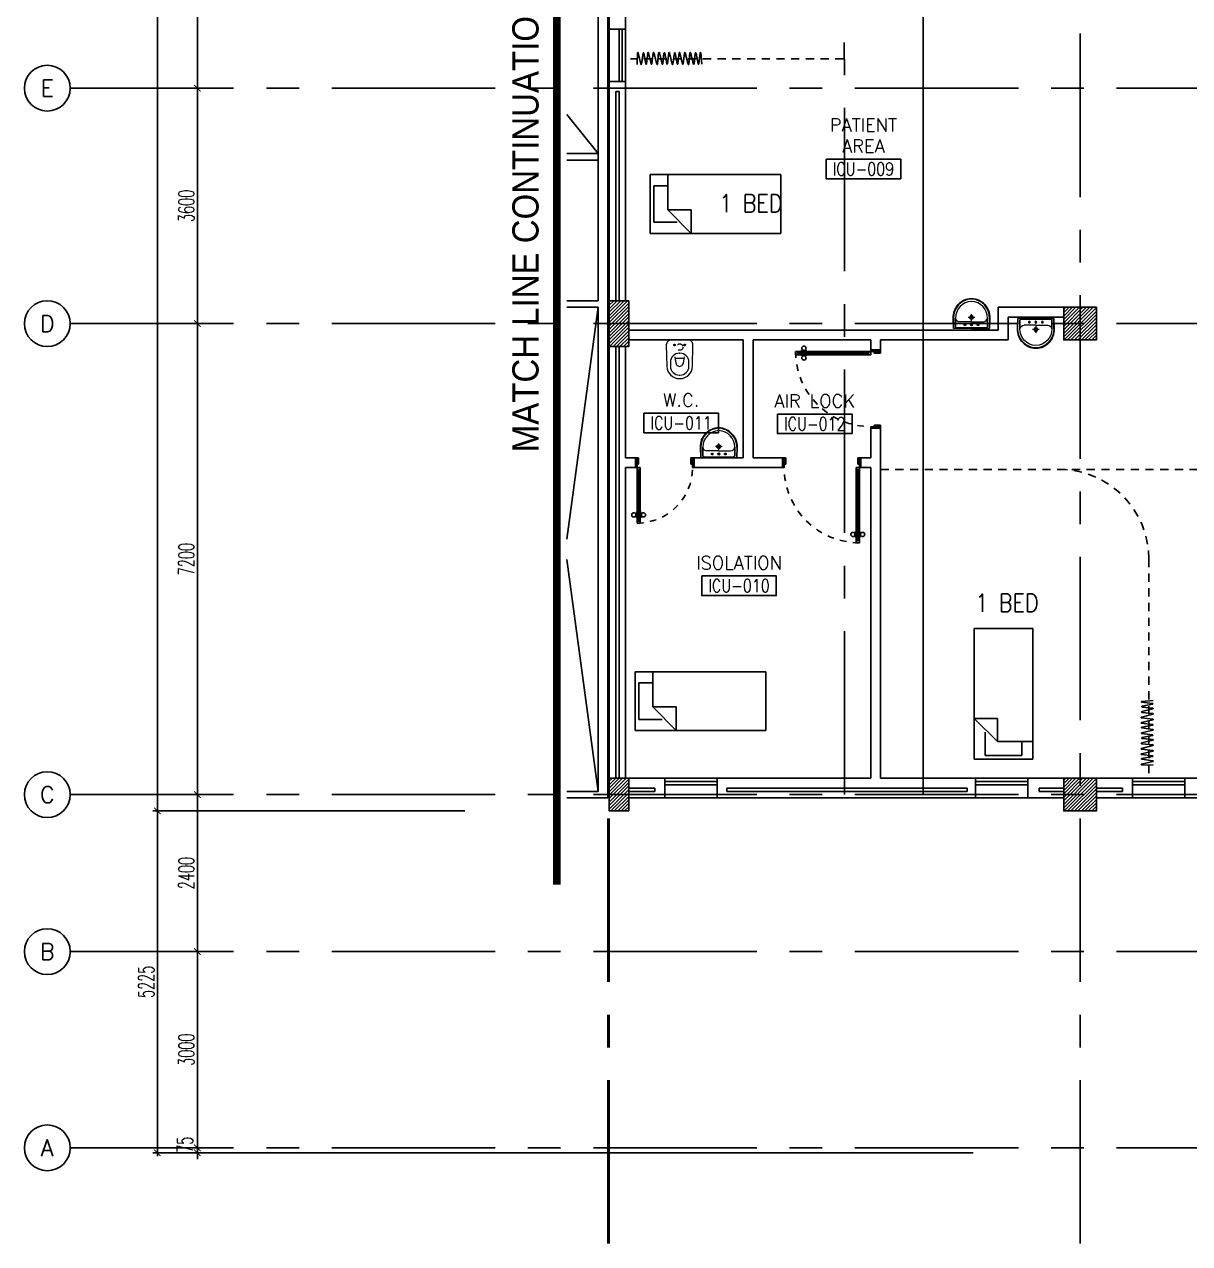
# Model space of a CAD drawing. Extents: x -0.7 to 93.2, y -1.5 to 78.
# Drawn here: x -0.7 to 17.12, y -1.46 to 17.17 of the extents above; entities that cross this region are included whole.
import ezdxf
from ezdxf.enums import TextEntityAlignment as Align

# ---------------------------------------------------------------- set-up
doc = ezdxf.new("R2010")
doc.units = 0
doc.header["$MEASUREMENT"] = 0
doc.header["$PDMODE"] = 34
for name, pattern in [('CENTER2', [1.125, 0.75, -0.125, 0.125, -0.125]), ('CENTERX2', [4, 2.5, -0.5, 0.5, -0.5]), ('DASHED', [0.75, 0.5, -0.25]), ('HIDDEN', [0.375, 0.25, -0.125]), ('HIDDEN2', [0.1875, 0.125, -0.0625])]:
    doc.linetypes.add(name, pattern=pattern)
doc.layers.get('0').update_dxf_attribs({"color": 11, "linetype": 'CONTINUOUS'})
doc.layers.get('DEFPOINTS').update_dxf_attribs({"color": 11, "linetype": 'CONTINUOUS'})
for name, color, linetype in [('A_CUBICLE_CURTAINS', 11, 'HIDDEN'), ('AX-CR', 11, 'CONTINUOUS'), ('AX-DIM', 11, 'CONTINUOUS'), ('AX-TXT', 11, 'CONTINUOUS'), ('AXES', 11, 'CENTERX2'), ('COL', 11, 'CONTINUOUS'), ('D_CURTAIN', 11, 'HIDDEN'), ('DOOR', 11, 'CONTINUOUS'), ('ELEV', 11, 'CONTINUOUS'), ('FIX', 11, 'CONTINUOUS'), ('FUR', 11, 'CONTINUOUS'), ('HAT', 11, 'CONTINUOUS'), ('INSUL', 11, 'CONTINUOUS'), ('RM-BOX', 11, 'CONTINUOUS'), ('RM-NAME', 11, 'CONTINUOUS'), ('RM-NO', 11, 'CONTINUOUS'), ('ROOF', 11, 'CONTINUOUS'), ('RS20', 11, 'CONTINUOUS'), ('SHAFT', 11, 'CONTINUOUS'), ('SUNI-FUR', 11, 'CONTINUOUS'), ('TXT1', 3, 'CONTINUOUS'), ('WALL', 11, 'CONTINUOUS'), ('WIN', 11, 'CONTINUOUS')]:
    doc.layers.add(name, color=color, linetype=linetype)
doc.styles.add('ROMANS', font='ROMANS.shx', dxfattribs={"width": 0.6})
doc.styles.add('RS20', font='ROMANS.shx', dxfattribs={"height": 0.2})
doc.styles.add('TTXT', font='swisse.ttf', dxfattribs={"width": 0.6})
doc.dimstyles.new('STANDARD in', dxfattribs={"dimtxt": 0.24, "dimasz": 0.1, "dimexe": 0.07, "dimexo": 0.05, "dimgap": 0.05, "dimtad": 1, "dimdec": 0, "dimlfac": 1000, "dimzin": 0, "dimdsep": 46, "dimtxsty": 'ROMANS', "dimblk": 'ARCHTICK', "dimcen": 0.05, "dimdle": 0.05, "dimclrd": 7, "dimclre": 7, "dimclrt": 2, "dimadec": 0, "dimazin": 0, "dimtfac": 1, "dimtdec": 0, "dimtmove": 2, "dimatfit": 3, "dimldrblk": 'ARCHTICK', "dimfxl": 0, "dimtolj": 1, "dimtzin": 0, "dimarcsym": 0})

# ---------------------------------------------------------------- blocks, each defined once
blk = doc.blocks.new('*X81')
at = {"color": 0}
for p, q in [((73379, 118298), (73831, 118750)), ((73379, 118351), (73778, 118750)), ((73379, 118404), (73725, 118750)), ((73379, 118457), (73672, 118750)), ((73379, 118510), (73619, 118750)), ((73379, 118563), (73566, 118750)), ((73379, 118616), (73513, 118750)), ((73379, 118669), (73460, 118750)), ((73379, 118722), (73407, 118750)), ((73384, 118250), (73879, 118745)), ((73437, 118250), (73879, 118692)), ((73490, 118250), (73879, 118639)), ((73543, 118250), (73879, 118586)), ((73596, 118250), (73879, 118533)), ((73649, 118250), (73879, 118480)), ((73702, 118250), (73879, 118427)), ((73755, 118250), (73879, 118374)), ((73808, 118250), (73879, 118321)), ((73861, 118250), (73879, 118268))]:
    blk.add_line(p, q, dxfattribs=at)
blk = doc.blocks.new('AXL')
at = {"layer": 'AX-CR'}
blk.add_circle((-350, 0), 350, dxfattribs=at)
at = {"layer": 'AX-TXT', "style": 'ROMANS'}
blk.add_attdef('AX', text='', height=250, dxfattribs=at).set_placement((-350, 0), align=Align.MIDDLE)
blk = doc.blocks.new('_ARCHTICK')
at = {"color": 0, "linetype": 'ByBlock', "const_width": 0.15}
blk.add_lwpolyline([(-0.5, -0.5), (0.5, 0.5)], dxfattribs=at)
blk = doc.blocks.new('*D126')
at = {"layer": 'AX-DIM', "color": 7, "lineweight": -2, "ltscale": 0.3}
for p, q in [((1.333, 5.1), (1.333, 64.52)), ((5.355, 64.47), (1.263, 64.47)), ((6.034, 5.15), (1.263, 5.15))]:
    blk.add_line(p, q, dxfattribs=at)
at = {"layer": 'DEFPOINTS', "color": 0, "ltscale": 0.3}
for p in [(1.333, 64.47), (5.405, 64.47), (6.084, 5.15)]:
    blk.add_point(p, dxfattribs=at)
at = {"layer": 'AX-DIM', "color": 7, "lineweight": -2, "ltscale": 0.3, "xscale": 0.1, "yscale": 0.1, "zscale": 0.1}
for p, rotation in [((1.333, 64.47), 90), ((1.333, 5.15), 270)]:
    blk.add_blockref('_ARCHTICK', p, dxfattribs=dict(at, rotation=rotation))
at = {"layer": 'AX-DIM', "color": 2, "ltscale": 0.3, "insert": (1.163, 34.81), "char_height": 0.24, "attachment_point": 5, "rotation": 90, "style": 'ROMANS'}
blk.add_mtext('\\A1;59320', dxfattribs=at)
blk = doc.blocks.new('*D115')
at = {"layer": 'AX-DIM', "color": 7, "lineweight": -2, "ltscale": 0.3}
for p, q in [((2.295, 19.8), (1.875, 19.8)), ((1.945, 16.15), (1.945, 19.85)), ((2.295, 16.2), (1.875, 16.2))]:
    blk.add_line(p, q, dxfattribs=at)
at = {"layer": 'DEFPOINTS', "color": 0, "ltscale": 0.3}
for p in [(1.945, 19.8), (2.345, 19.8), (2.345, 16.2)]:
    blk.add_point(p, dxfattribs=at)
at = {"layer": 'AX-DIM', "color": 7, "lineweight": -2, "ltscale": 0.3, "xscale": 0.1, "yscale": 0.1, "zscale": 0.1}
for p, rotation in [((1.945, 19.8), 90), ((1.945, 16.2), 270)]:
    blk.add_blockref('_ARCHTICK', p, dxfattribs=dict(at, rotation=rotation))
at = {"layer": 'AX-DIM', "color": 2, "ltscale": 0.3, "insert": (1.775, 18), "char_height": 0.24, "attachment_point": 5, "rotation": 90, "style": 'ROMANS'}
blk.add_mtext('\\A1;3600', dxfattribs=at)
blk = doc.blocks.new('*D114')
at = {"layer": 'AX-DIM', "color": 7, "lineweight": -2, "ltscale": 0.3}
for p, q in [((1.945, 12.55), (1.945, 16.25)), ((2.295, 16.2), (1.875, 16.2)), ((2.295, 12.6), (1.875, 12.6))]:
    blk.add_line(p, q, dxfattribs=at)
at = {"layer": 'DEFPOINTS', "color": 0, "ltscale": 0.3}
for p in [(1.945, 16.2), (2.345, 16.2), (2.345, 12.6)]:
    blk.add_point(p, dxfattribs=at)
at = {"layer": 'AX-DIM', "color": 7, "lineweight": -2, "ltscale": 0.3, "xscale": 0.1, "yscale": 0.1, "zscale": 0.1}
for p, rotation in [((1.945, 16.2), 90), ((1.945, 12.6), 270)]:
    blk.add_blockref('_ARCHTICK', p, dxfattribs=dict(at, rotation=rotation))
at = {"layer": 'AX-DIM', "color": 2, "ltscale": 0.3, "insert": (1.775, 14.4), "char_height": 0.24, "attachment_point": 5, "rotation": 90, "style": 'ROMANS'}
blk.add_mtext('\\A1;3600', dxfattribs=at)
blk = doc.blocks.new('*D113')
at = {"layer": 'AX-DIM', "color": 7, "lineweight": -2, "ltscale": 0.3}
for p, q in [((2.295, 12.6), (1.875, 12.6)), ((1.945, 5.35), (1.945, 12.65)), ((2.295, 5.4), (1.875, 5.4))]:
    blk.add_line(p, q, dxfattribs=at)
at = {"layer": 'DEFPOINTS', "color": 0, "ltscale": 0.3}
for p in [(1.945, 12.6), (2.345, 12.6), (2.345, 5.4)]:
    blk.add_point(p, dxfattribs=at)
at = {"layer": 'AX-DIM', "color": 7, "lineweight": -2, "ltscale": 0.3, "xscale": 0.1, "yscale": 0.1, "zscale": 0.1}
for p, rotation in [((1.945, 12.6), 90), ((1.945, 5.4), 270)]:
    blk.add_blockref('_ARCHTICK', p, dxfattribs=dict(at, rotation=rotation))
at = {"layer": 'AX-DIM', "color": 2, "ltscale": 0.3, "insert": (1.775, 9), "char_height": 0.24, "attachment_point": 5, "rotation": 90, "style": 'ROMANS'}
blk.add_mtext('\\A1;7200', dxfattribs=at)
blk = doc.blocks.new('*D112')
at = {"layer": 'AX-DIM', "color": 7, "lineweight": -2, "ltscale": 0.3}
for p, q in [((1.945, 2.95), (1.945, 5.45)), ((2.295, 5.4), (1.875, 5.4)), ((2.295, 3), (1.875, 3))]:
    blk.add_line(p, q, dxfattribs=at)
at = {"layer": 'DEFPOINTS', "color": 0, "ltscale": 0.3}
for p in [(1.945, 5.4), (2.345, 5.4), (2.345, 3)]:
    blk.add_point(p, dxfattribs=at)
at = {"layer": 'AX-DIM', "color": 7, "lineweight": -2, "ltscale": 0.3, "xscale": 0.1, "yscale": 0.1, "zscale": 0.1}
for p, rotation in [((1.945, 5.4), 90), ((1.945, 3), 270)]:
    blk.add_blockref('_ARCHTICK', p, dxfattribs=dict(at, rotation=rotation))
at = {"layer": 'AX-DIM', "color": 2, "ltscale": 0.3, "insert": (1.775, 4.2), "char_height": 0.24, "attachment_point": 5, "rotation": 90, "style": 'ROMANS'}
blk.add_mtext('\\A1;2400', dxfattribs=at)
blk = doc.blocks.new('*D111')
at = {"layer": 'AX-DIM', "color": 7, "lineweight": -2, "ltscale": 0.3}
for p, q in [((2.295, 3), (1.875, 3)), ((1.945, -0.05), (1.945, 3.05)), ((2.295, 0), (1.875, 0))]:
    blk.add_line(p, q, dxfattribs=at)
at = {"layer": 'DEFPOINTS', "color": 0, "ltscale": 0.3}
for p in [(1.945, 3), (2.345, 3), (2.345, 0)]:
    blk.add_point(p, dxfattribs=at)
at = {"layer": 'AX-DIM', "color": 7, "lineweight": -2, "ltscale": 0.3, "xscale": 0.1, "yscale": 0.1, "zscale": 0.1}
for p, rotation in [((1.945, 3), 90), ((1.945, 0), 270)]:
    blk.add_blockref('_ARCHTICK', p, dxfattribs=dict(at, rotation=rotation))
at = {"layer": 'AX-DIM', "color": 2, "ltscale": 0.3, "insert": (1.775, 1.5), "char_height": 0.24, "attachment_point": 5, "rotation": 90, "style": 'ROMANS'}
blk.add_mtext('\\A1;3000', dxfattribs=at)
blk = doc.blocks.new('COL50')
at = {"layer": 'COL'}
blk.add_lwpolyline([(-250, 250), (-250, -250), (250, -250), (250, 250)], close=True, dxfattribs=at)
blk = doc.blocks.new('*D109')
at = {"layer": 'AX-DIM', "color": 7, "lineweight": -2, "ltscale": 0.3}
for p, q in [((1.983, 5.15), (1.263, 5.15)), ((1.333, -0.125), (1.333, 5.2)), ((13.81, -0.075), (1.263, -0.075))]:
    blk.add_line(p, q, dxfattribs=at)
at = {"layer": 'DEFPOINTS', "color": 0, "ltscale": 0.3}
for p in [(1.333, 5.15), (2.033, 5.15), (13.86, -0.075)]:
    blk.add_point(p, dxfattribs=at)
at = {"layer": 'AX-DIM', "color": 7, "lineweight": -2, "ltscale": 0.3, "xscale": 0.1, "yscale": 0.1, "zscale": 0.1}
for p, rotation in [((1.333, 5.15), 90), ((1.333, -0.075), 270)]:
    blk.add_blockref('_ARCHTICK', p, dxfattribs=dict(at, rotation=rotation))
at = {"layer": 'AX-DIM', "color": 2, "ltscale": 0.3, "insert": (1.163, 2.538), "char_height": 0.24, "attachment_point": 5, "rotation": 90, "style": 'ROMANS'}
blk.add_mtext('\\A1;5225', dxfattribs=at)
blk = doc.blocks.new('*D108')
at = {"layer": 'AX-DIM', "color": 7, "lineweight": -2, "ltscale": 0.3}
for p, q in [((2.295, 0), (1.875, 0)), ((1.945, 0), (1.945, 0.1)), ((1.945, -0.075), (1.945, 0)), ((2.295, -0.075), (1.875, -0.075)), ((1.945, -0.075), (1.945, -0.175))]:
    blk.add_line(p, q, dxfattribs=at)
at = {"layer": 'DEFPOINTS', "color": 0, "ltscale": 0.3}
for p in [(1.945, 0), (2.345, 0), (2.345, -0.075)]:
    blk.add_point(p, dxfattribs=at)
at = {"layer": 'AX-DIM', "color": 7, "lineweight": -2, "ltscale": 0.3, "xscale": 0.1, "yscale": 0.1, "zscale": 0.1}
for p, rotation in [((1.945, 0), 270), ((1.945, -0.075), 90)]:
    blk.add_blockref('_ARCHTICK', p, dxfattribs=dict(at, rotation=rotation))
at = {"layer": 'AX-DIM', "color": 2, "ltscale": 0.3, "insert": (1.755, 0.048), "char_height": 0.24, "attachment_point": 5, "rotation": 90, "style": 'ROMANS'}
blk.add_mtext('\\A1;75', dxfattribs=at)
blk = doc.blocks.new('C11')
at = {"layer": 'HAT'}
h = blk.add_hatch(dxfattribs=at)
h.set_pattern_fill('ANSI31', color=256, scale=300, style=0)
h.set_pattern_definition([(45, (-248556.182, -75061.005), (-26.5165043, 26.5165043), [])])
h.paths.add_polyline_path([(300, 700), (0, 700), (0, 350), (300, 350)])
h.paths.add_polyline_path([(300, 350), (0, 350), (0, 0), (300, 0)])
at = {"layer": 'COL'}
blk.add_lwpolyline([(300, 700), (300, 0), (0, 0), (0, 700)], close=True, dxfattribs=at)
blk = doc.blocks.new('C-300')
at = {"layer": 'HAT', "linetype": 'ByBlock', "ltscale": 0.3}
h = blk.add_hatch(dxfattribs=at)
h.set_pattern_fill('ANSI31', color=8, scale=300, style=0)
h.set_pattern_definition([(45, (-258496.182, -82361.005), (-26.5165043, 26.5165043), [])])
h.paths.add_polyline_path([(300, 500), (0, 500), (0, 250), (300, 250)])
h.paths.add_polyline_path([(300, 250), (0, 250), (0, 0), (300, 0)])
at = {"layer": 'COL'}
blk.add_lwpolyline([(0, 500), (300, 500), (300, 0), (0, 0)], close=True, dxfattribs=at)
blk = doc.blocks.new('C')
at = {"layer": 'D_CURTAIN'}
for points in [[(0.229, 0.077), (0.229, 0.077, 0.848601), (0.219, 0.076), (0.202, -0.062, -0.855925), (0.192, -0.063), (0.167, 0.072, 0.866955), (0.157, 0.072), (0.144, -0.065, -0.843142), (0.134, -0.066), (0.099, 0.077, 0.845318), (0.089, 0.076), (0.076, -0.066, -0.842227), (0.066, -0.067), (0.029, 0.079, 0.837896), (0.019, 0.078), (0.004, -0.065, -0.84563), (-0.006, -0.065), (-0.04, 0.078, 0.842014), (-0.049, 0.078), (-0.065, -0.063, -0.866148), (-0.075, -0.063), (-0.099, 0.074, 0.854133), (-0.109, 0.074), (-0.129, -0.066, -0.838104), (-0.139, -0.067), (-0.17, 0.077, 0.84026), (-0.18, 0.077), (-0.183, -0.071)], [(0.639, -0.068), (0.628, 0.076, 0.848601), (0.618, 0.076), (0.601, -0.063, -0.855925), (0.591, -0.063), (0.566, 0.071, 0.866955), (0.556, 0.071), (0.542, -0.066, -0.843142), (0.533, -0.066), (0.497, 0.076, 0.845318), (0.488, 0.075), (0.474, -0.067, -0.842227), (0.465, -0.068), (0.427, 0.078, 0.837896), (0.417, 0.078), (0.403, -0.065, -0.84563), (0.393, -0.066), (0.359, 0.078, 0.842014), (0.349, 0.077), (0.334, -0.063, -0.866148), (0.324, -0.064), (0.299, 0.074, 0.854133), (0.29, 0.073), (0.27, -0.067, -0.838104), (0.26, -0.067), (0.229, 0.077, 0.84026), (0.219, 0.076)]]:
    blk.add_lwpolyline(points, format="xyb", dxfattribs=at)
blk = doc.blocks.new('DOOR100')
at = {"layer": 'DOOR', "color": 0, "linetype": 'ByBlock'}
for p, q in [((-82, 1205), (-91, 1205)), ((-91, 1205), (-91, 1140)), ((-82, 1140), (-91, 1140)), ((-75, 1218), (-82, 1218)), ((-82, 1128), (-82, 1218)), ((-82, 1205), (-82, 1140)), ((-75, 1128), (-82, 1128)), ((-25, 1300), (-75, 1300)), ((-75, 1300), (-25, 1300)), ((-75, 1250), (-75, 1300)), ((-58, 1250), (-75, 1250)), ((-42, 1270), (-58, 1270)), ((-58, 1250), (-58, 1270)), ((-42, 1250), (-42, 1270)), ((-25, 1250), (-42, 1250)), ((-25, 1250), (-25, 1300)), ((-25, 1218), (-18, 1218)), ((-25, 1128), (-18, 1128)), ((-18, 1128), (-18, 1218)), ((-18, 1205), (-9, 1205)), ((-18, 1205), (-18, 1140)), ((-18, 1140), (-9, 1140)), ((-9, 1205), (-9, 1140)), ((-75, 200), (-58, 200)), ((-75, 150), (-75, 200)), ((-58, 200), (-58, 180)), ((-42, 200), (-25, 200)), ((-42, 180), (-42, 200)), ((-25, 200), (-25, 150)), ((-1200, 0), (-1200, 150)), ((-1200, 150), (-1175, 150)), ((-1200, 150), (-1200, 0)), ((-1150, 0), (-1200, 0)), ((-1175, 150), (-1175, 100)), ((-1175, 100), (-1150, 100)), ((-1150, 100), (-1150, 0)), ((-75, 150), (-25, 150)), ((-58, 180), (-42, 180)), ((-50, 100), (-50, 0)), ((-25, 100), (-50, 100)), ((-50, 0), (0, 0)), ((0, 150), (-25, 150)), ((-25, 150), (-25, 100)), ((0, 150), (0, 0))]:
    blk.add_line(p, q, dxfattribs=at)
at = {"layer": 'DOOR', "linetype": 'ByBlock'}
for p, q in [((-75, 1250), (-75, 200)), ((-58, 200), (-58, 1250)), ((-42, 200), (-42, 1250)), ((-25, 200), (-25, 1250)), ((0, 0), (0, 150))]:
    blk.add_line(p, q, dxfattribs=at)
at = {"layer": 'DOOR', "color": 9, "linetype": 'ByBlock'}
for p, q in [((-1150, 0), (-1200, 114)), ((-1150, 0), (-1200, 40)), ((-1150, 0), (-1163, 100)), ((-50, 0), (0, 114)), ((-50, 0), (-37, 100)), ((-50, 0), (0, 40))]:
    blk.add_line(p, q, dxfattribs=at)
at = {"layer": 'DOOR', "color": 0, "linetype": 'ByBlock'}
for centre in [(-124, 1173), (24, 1173)]:
    blk.add_circle(centre, 32.4, dxfattribs=at)
at = {"layer": 'DOOR', "linetype": 'HIDDEN', "ltscale": 0.5}
blk.add_arc((-25, 150), 1150, 90, 180.0001, dxfattribs=at)
at = {"layer": 'DOOR', "color": 9, "linetype": 'ByBlock'}
for centre, radius, start, end in [((-1150, 0), 154, 103.7142, 108.8947), ((-1150, 0), 134, 100.72, 111.8402), ((-1150, 0), 94.4, 90, 121.9818), ((-1150, 0), 74.4, 90, 132.2236), ((-1150, 0), 54.4, 90, 156.7926), ((-1150, 0), 34.4, 90, 180), ((-1150, 0), 14.4, 90, 180), ((-50, 0), 94.4, 58.0182, 90), ((-50, 0), 74.4, 47.7764, 90), ((-50, 0), 54.4, 23.2074, 90), ((-50, 0), 34.4, 0, 90), ((-50, 0), 14.4, 0, 90), ((-50, 0), 134, 68.1598, 79.28), ((-50, 0), 114, 64.0838, 77.3774), ((-50, 0), 154, 71.1053, 76.2858)]:
    blk.add_arc(centre, radius, start, end, dxfattribs=at)
blk = doc.blocks.new('DOOR90')
at = {"layer": 'DOOR', "color": 0, "linetype": 'ByBlock'}
for p, q in [((-150, 0), (-150, -25)), ((-150, 0), (0, 0)), ((0, -50), (0, 0)), ((-1000, -25), (-1000, -75)), ((-1000, -75), (-1000, -25)), ((-950, -25), (-1000, -25)), ((-950, -75), (-1000, -75)), ((-970, -42), (-970, -58)), ((-950, -42), (-970, -42)), ((-950, -58), (-970, -58)), ((-950, -25), (-950, -42)), ((-950, -58), (-950, -75)), ((-918, -25), (-918, -18)), ((-828, -18), (-918, -18)), ((-918, -75), (-918, -82)), ((-828, -82), (-918, -82)), ((-905, -18), (-905, -9)), ((-905, -9), (-840, -9)), ((-905, -18), (-840, -18)), ((-905, -82), (-905, -91)), ((-905, -82), (-840, -82)), ((-905, -91), (-840, -91)), ((-840, -18), (-840, -9)), ((-840, -82), (-840, -91)), ((-828, -25), (-828, -18)), ((-828, -75), (-828, -82)), ((-200, -42), (-200, -25)), ((-200, -25), (-150, -25)), ((-180, -42), (-200, -42)), ((-200, -75), (-200, -58)), ((-200, -58), (-180, -58)), ((-150, -75), (-200, -75)), ((-180, -58), (-180, -42)), ((-150, -75), (-150, -25)), ((-150, -25), (-100, -25)), ((-100, -25), (-100, -50)), ((-100, -50), (0, -50)), ((-150, -900), (-150, -875)), ((-150, -875), (-100, -875)), ((0, -900), (-150, -900)), ((-150, -900), (0, -900)), ((-100, -850), (0, -850)), ((-100, -875), (-100, -850)), ((0, -850), (0, -900))]:
    blk.add_line(p, q, dxfattribs=at)
at = {"layer": 'DOOR', "color": 9, "linetype": 'ByBlock'}
for p, q in [((0, -50), (-114, 0)), ((0, -50), (-40, 0)), ((0, -50), (-100, -37)), ((0, -850), (-114, -900)), ((0, -850), (-100, -863)), ((0, -850), (-40, -900))]:
    blk.add_line(p, q, dxfattribs=at)
at = {"layer": 'DOOR', "linetype": 'ByBlock'}
for p, q in [((-200, -25), (-950, -25)), ((-200, -42), (-950, -42)), ((-200, -58), (-950, -58)), ((-950, -75), (-200, -75))]:
    blk.add_line(p, q, dxfattribs=at)
at = {"layer": 'DOOR', "color": 0, "linetype": 'ByBlock'}
for centre in [(-873, 24), (-873, -124)]:
    blk.add_circle(centre, 32.4, dxfattribs=at)
at = {"layer": 'DOOR', "color": 9, "linetype": 'ByBlock'}
for centre, radius, start, end in [((0, -50), 154, 161.1053, 166.2858), ((0, -50), 134, 158.1598, 169.28), ((0, -50), 94.4, 148.0182, 180), ((0, -50), 74.4, 137.7764, 180), ((0, -50), 114, 154.0838, 167.3774), ((0, -50), 54.4, 113.2074, 180), ((0, -50), 34.4, 90, 180), ((0, -50), 14.4, 90, 180), ((0, -850), 154, 193.7142, 198.8947), ((0, -850), 134, 190.72, 201.8402), ((0, -850), 94.4, 180, 211.9818), ((0, -850), 74.4, 180, 222.2236), ((0, -850), 54.4, 180, 246.7926), ((0, -850), 34.4, 180, 270), ((0, -850), 14.4, 180, 270)]:
    blk.add_arc(centre, radius, start, end, dxfattribs=at)
at = {"layer": 'DOOR', "linetype": 'HIDDEN', "ltscale": 0.5}
blk.add_arc((-150, -25), 850, 180, 270, dxfattribs=at)
blk = doc.blocks.new('LAV1')
at = {"layer": 'FIX', "linetype": 'ByBlock', "ltscale": 0.3}
for p, q in [((-280, 210), (-275, 50)), ((-245, 210), (-245, 85)), ((245, 210), (245, 85)), ((280, 210), (275, 50)), ((0, 60), (-220, 60)), ((0, 60), (220, 60))]:
    blk.add_line(p, q, dxfattribs=at)
at = {"layer": 'FIX', "linetype": 'Continuous', "lineweight": 20}
for p, q in [((-275, 210), (-275, 50)), ((275, 210), (275, 50)), ((0, 50), (-275, 50)), ((0, 50), (-252, 50)), ((0, 155), (-181, 155)), ((0, 155), (181, 155)), ((0, 50), (252, 50)), ((0, 50), (275, 50))]:
    blk.add_line(p, q, dxfattribs=at)
at = {"layer": 'FIX', "linetype": 'DASHED', "lineweight": 20, "ltscale": 0.05}
for p, q in [((50, 220), (-50, 220)), ((0, 170), (0, 270)), ((0, 170), (0, 270))]:
    blk.add_line(p, q, dxfattribs=at)
at = {"layer": 'FIX', "lineweight": 20}
for p, q in [((16, 107), (-15, 107)), ((0, 92), (0, 123))]:
    blk.add_line(p, q, dxfattribs=at)
for centre, radius in [((0, 220), 29.5), ((0, 220), 22.5), ((0, 107), 15.5)]:
    blk.add_circle(centre, radius, dxfattribs=at)
at = {"layer": 'FIX', "linetype": 'HIDDEN', "lineweight": 20, "ltscale": 0.05}
for centre in [(-100, 107), (100, 107)]:
    blk.add_circle(centre, 12.4, dxfattribs=at)
at = {"layer": 'FIX', "linetype": 'ByBlock', "ltscale": 0.3}
for centre, radius, start, end in [((7, 220), 287, 91.3776, 182.0064), ((-7, 220), 287, 357.9936, 88.6224), ((-220, 85), 24.9, 179.7021, 269.9486), ((220, 85), 24.9, 270.0514, 0.2979)]:
    blk.add_arc(centre, radius, start, end, dxfattribs=at)
at = {"layer": 'FIX', "linetype": 'Continuous', "lineweight": 20}
for centre, radius, start, end in [((8, 217), 283, 91.6988, 181.351), ((8, 212), 253, 91.7328, 180.4884), ((-8, 217), 283, 358.649, 88.3012), ((-8, 212), 253, 359.5116, 88.2672), ((-179, 222), 66.9, 190.2006, 268.0786), ((179, 222), 66.9, 271.9214, 349.7994)]:
    blk.add_arc(centre, radius, start, end, dxfattribs=at)
blk = doc.blocks.new('WC1')
at = {"layer": 'FIX', "lineweight": 20}
for p, q in [((-210, 204), (-538, 194)), ((-727, 5), (-727, -5)), ((-674, 5), (-674, -5)), ((-534, 24), (-540, 0)), ((-540, 0), (-534, -24)), ((-475, 141), (-538, 141)), ((-395, 76), (-490, 60)), ((-339, 5), (-339, -5)), ((-538, -141), (-475, -141)), ((-490, -60), (-395, -76)), ((-538, -194), (-210, -204))]:
    blk.add_line(p, q, dxfattribs=at)
at = {"layer": 'FIX', "linetype": 'Continuous', "lineweight": 20}
blk.add_line((-420, -47), (-420, 45), dxfattribs=at)
at = {"layer": 'FIX', "lineweight": 20}
blk.add_lwpolyline([(-213, -204), (-210, -204, 0.414214), (-137, -131), (-137, 0), (-137, 131, 0.414214), (-210, 204)], format="xyb", dxfattribs=at)
at = {"layer": 'FIX', "linetype": 'HIDDEN2', "lineweight": 20, "ltscale": 0.3}
blk.add_circle((-245, 0), 49.8, dxfattribs=at)
at = {"layer": 'FIX', "linetype": 'HIDDEN', "lineweight": 20, "ltscale": 0.05}
for centre in [(-213, 78), (-213, -77)]:
    blk.add_circle(centre, 11.6, dxfattribs=at)
at = {"layer": 'FIX', "lineweight": 20}
for centre, radius, start, end in [((-538, 5), 189, 90, 180), ((-538, 5), 136, 90, 180), ((-473, -7), 68.2, 128.9242, 152.8468), ((-464, -18), 82, 108.496, 128.9242), ((-475, 5), 136, 360, 90), ((-538, -5), 189, 180, 270), ((-538, -5), 136, 180, 270), ((-473, 7), 68.2, 207.1532, 231.0758), ((-464, 18), 82, 231.0758, 251.504), ((-475, -5), 136, 270, 0)]:
    blk.add_arc(centre, radius, start, end, dxfattribs=at)
at = {"layer": 'FIX', "linetype": 'Continuous', "lineweight": 20}
for centre, start, end in [((-443, 46), 357.6662, 91.6121), ((-442, -46), 268.3879, 2.3338)]:
    blk.add_arc(centre, 22.3, start, end, dxfattribs=at)
blk = doc.blocks.new('RM1')
at = {"layer": 'RM-BOX'}
blk.add_lwpolyline([(570, -200), (-570, -200), (-570, -500), (570, -500)], close=True, dxfattribs=at)
at = {"layer": 'RM-NAME', "style": 'ROMANS'}
for tag, p in [('ROOMNAME1', (0, 324)), ('ROOMNAME2', (0, 0))]:
    blk.add_attdef(tag, text='', height=200, dxfattribs=at).set_placement(p, align=Align.MIDDLE)
at = {"layer": 'RM-NO', "style": 'ROMANS', "width": 0.8}
blk.add_attdef('ROOMNO', text='', height=200, dxfattribs=at).set_placement((0, -350), align=Align.MIDDLE)

msp = doc.modelspace()

# ---------------------------------------------------------------- linework, layer by layer
at = {"layer": 'A_CUBICLE_CURTAINS', "ltscale": 0.5}
for p, q in [((11.8244, 16.65), (8.5671, 16.65)), ((12.3924, 10.3726), (36.4924, 10.3726)), ((16.4924, 9.0046), (16.4924, 5.65))]:
    msp.add_line(p, q, dxfattribs=at)
msp.add_arc((15.1244, 9.0046), 1.368, 0, 90, dxfattribs=at)
at = {"layer": 'AXES'}
for p, q in [((15.4424, -1.4643), (15.4424, 77.3484)), ((8.2224, -1.4643), (8.2224, 76.9984)), ((8.2424, -1.4643), (8.2424, 76.9984)), ((11.8424, 5.4), (11.8174, 64.22)), ((0, 16.2), (24.4424, 16.2)), ((0, 12.6), (24.4424, 12.6)), ((0, 5.4), (24.4424, 5.4)), ((0, 3), (24.4424, 3)), ((0, 0), (24.4424, 0))]:
    msp.add_line(p, q, dxfattribs=at)
at = {"layer": 'COL'}
msp.add_lwpolyline([(15.1924, 12.85), (15.1924, 12.35), (15.6924, 12.35), (15.6924, 12.85)], close=True, dxfattribs=at)
at = {"layer": 'ELEV', "linetype": 'CENTER2', "const_width": 0.12}
msp.add_lwpolyline([(7.4417, 4.0237), (7.4417, 67.862)], dxfattribs=at)
at = {"layer": 'FUR'}
for p, q in [((10.8684, 14.8784), (8.8684, 14.8784)), ((8.8684, 14.8784), (8.8684, 13.9784)), ((9.14, 14.8784), (9.14, 14.3395)), ((10.8684, 13.9784), (10.8684, 14.8784)), ((8.9239, 14.7085), (8.9239, 14.1506)), ((9.14, 14.7085), (8.9239, 14.7085)), ((9.14, 14.3395), (9.4935, 14.3395)), ((9.14, 14.3395), (9.4935, 13.9784)), ((9.4935, 13.9784), (9.4935, 14.3395)), ((8.9239, 14.1506), (9.2835, 14.1506)), ((8.8684, 13.9784), (10.8684, 13.9784)), ((13.8206, 5.9403), (13.8206, 7.9403)), ((13.8206, 7.9403), (14.7206, 7.9403)), ((14.7206, 7.9403), (14.7206, 5.9403)), ((10.6389, 7.2784), (8.6389, 7.2784)), ((8.6389, 7.2784), (8.6389, 6.3784)), ((8.9105, 7.2784), (8.9105, 6.7395)), ((10.6389, 6.3784), (10.6389, 7.2784)), ((8.6943, 7.1085), (8.6943, 6.5505)), ((8.9105, 7.1085), (8.6943, 7.1085)), ((8.9105, 6.7395), (9.2639, 6.7395)), ((8.9105, 6.7395), (9.2639, 6.3784)), ((9.2639, 6.3784), (9.2639, 6.7395)), ((8.6943, 6.5505), (9.054, 6.5505)), ((13.8206, 6.5653), (14.1818, 6.5653)), ((14.1818, 6.2119), (13.8206, 6.5653)), ((14.1818, 6.2119), (14.1818, 6.5653)), ((8.6389, 6.3784), (10.6389, 6.3784)), ((13.9928, 5.9957), (13.9928, 6.3554)), ((14.7206, 6.2119), (14.1818, 6.2119)), ((14.5507, 6.2119), (14.5507, 5.9957)), ((14.5507, 5.9957), (13.9928, 5.9957)), ((14.7206, 5.9403), (13.8206, 5.9403))]:
    msp.add_line(p, q, dxfattribs=at)
at = {"layer": 'INSUL'}
for p, q in [((8.3424, 16.15), (8.3424, 12.95)), ((8.3424, 16.15), (8.3924, 16.15)), ((8.3924, 16.15), (8.3924, 12.95)), ((8.3424, 12.25), (8.3424, 5.65)), ((8.3924, 12.25), (8.3924, 5.65)), ((8.9424, 5.5), (8.5424, 5.5)), ((8.9424, 5.45), (8.5424, 5.45)), ((8.9424, 5.45), (8.9424, 5.5)), ((10.0424, 5.45), (10.0424, 5.5)), ((13.7174, 5.5), (10.0424, 5.5)), ((13.7174, 5.45), (10.0424, 5.45)), ((13.7174, 5.45), (13.7174, 5.5)), ((15.1919, 5.5), (14.8174, 5.5)), ((14.8174, 5.45), (14.8174, 5.5)), ((15.1919, 5.45), (14.8174, 5.45)), ((16.0924, 5.5), (15.6924, 5.5)), ((16.0924, 5.45), (15.6924, 5.45)), ((16.0924, 5.45), (16.0924, 5.5))]:
    msp.add_line(p, q, dxfattribs=at)
at = {"layer": 'ROOF'}
for p, q in [((8.2224, 26.75), (8.2224, 5.35)), ((8.0724, 26.65), (8.0724, 12.95)), ((8.0724, 15.2), (7.5959, 15.2)), ((8.0724, 15.1), (7.5959, 15.1)), ((7.5959, 12.95), (8.0724, 12.95)), ((7.5959, 12.85), (8.0724, 12.85)), ((8.0724, 12.85), (8.0724, 5.45)), ((7.5959, 5.45), (8.0724, 5.45)), ((7.5959, 5.35), (8.2224, 5.35))]:
    msp.add_line(p, q, dxfattribs=at)
at = {"layer": 'SHAFT'}
for p, q in [((8.0724, 15.2), (7.5959, 15.7963)), ((7.5959, 9.3063), (8.0724, 12.85)), ((8.0724, 5.45), (7.5959, 8.9937))]:
    msp.add_line(p, q, dxfattribs=at)
at = {"layer": 'SUNI-FUR', "linetype": 'Continuous'}
msp.add_line((13.0424, 5.4), (13.0424, 64.22), dxfattribs=at)
at = {"layer": 'WALL'}
for p, q in [((8.2424, 19.45), (8.2424, 17.1)), ((8.4924, 19.45), (8.4924, 17.1)), ((8.2424, 17.1), (8.4924, 17.1)), ((8.2424, 16.3), (8.2424, 12.95)), ((8.2424, 16.3), (8.4924, 16.3)), ((8.4924, 16.3), (8.4924, 12.95)), ((8.2424, 12.35), (8.2424, 5.65)), ((8.4924, 12.25), (8.4924, 10.55)), ((8.4924, 10.4), (8.4924, 5.65)), ((8.5424, 5.65), (9.0924, 5.65)), ((9.0924, 5.35), (9.0924, 5.65)), ((9.8924, 5.35), (9.8924, 5.65)), ((12.2424, 5.65), (9.8924, 5.65)), ((13.8419, 5.65), (12.3924, 5.65)), ((13.8419, 5.35), (13.8419, 5.65)), ((15.1919, 5.65), (14.6419, 5.65)), ((14.6419, 5.35), (14.6419, 5.65)), ((15.6924, 5.65), (16.2424, 5.65)), ((16.2424, 5.35), (16.2424, 5.65)), ((21.0424, 5.65), (17.0424, 5.65)), ((17.0424, 5.35), (17.0424, 5.65)), ((8.5424, 5.35), (9.0924, 5.35)), ((13.8419, 5.35), (9.8924, 5.35)), ((15.1919, 5.35), (14.6419, 5.35)), ((15.6924, 5.35), (16.2424, 5.35)), ((18.7724, 5.35), (17.0424, 5.35))]:
    msp.add_line(p, q, dxfattribs=at)
at = {"layer": 'WALL', "linetype": 'ByBlock'}
for p, q in [((8.4924, 18.3), (8.4924, 12.95)), ((15.1924, 12.85), (14.1924, 12.85)), ((14.1924, 12.85), (14.1924, 12.5)), ((14.3424, 12.7), (14.3424, 12.35)), ((15.1924, 12.7), (14.3424, 12.7)), ((14.1924, 12.5), (8.5424, 12.5)), ((10.2924, 12.35), (8.5424, 12.35)), ((10.2924, 12.35), (10.2924, 10.55)), ((12.2424, 12.35), (10.4424, 12.35)), ((10.4424, 12.35), (10.4424, 10.55)), ((12.2424, 12.35), (12.2424, 12.2)), ((14.3424, 12.35), (12.3924, 12.35)), ((12.3924, 12.35), (12.3924, 12.2)), ((12.3924, 12.2), (12.2424, 12.2)), ((12.3924, 11), (12.2424, 11)), ((12.2424, 11), (12.2424, 10.55)), ((12.3924, 11), (12.3924, 5.65)), ((8.6424, 10.55), (8.4924, 10.55)), ((8.6424, 10.55), (8.6424, 10.4)), ((10.2924, 10.55), (9.5424, 10.55)), ((9.5424, 10.55), (9.5424, 10.4)), ((10.8924, 10.55), (10.4424, 10.55)), ((10.8924, 10.55), (10.8924, 10.4)), ((12.2424, 10.55), (12.0924, 10.55)), ((12.0924, 10.55), (12.0924, 10.4)), ((8.6424, 10.4), (8.4924, 10.4)), ((10.8924, 10.4), (9.5424, 10.4)), ((12.2424, 10.4), (12.0924, 10.4)), ((12.2424, 10.4), (12.2424, 5.65))]:
    msp.add_line(p, q, dxfattribs=at)
at = {"layer": 'WALL', "linetype": 'ByBlock', "ltscale": 0.3}
for points in [[(8.5424, 12.95), (8.2424, 12.95), (8.2424, 12.25), (8.5424, 12.25)], [(15.6924, 12.85), (15.1924, 12.85), (15.1924, 12.35), (15.6924, 12.35)], [(8.5424, 5.65), (8.2424, 5.65), (8.2424, 5.15), (8.5424, 5.15)], [(15.1924, 5.15), (15.6924, 5.15), (15.6924, 5.65), (15.1924, 5.65)]]:
    msp.add_lwpolyline(points, close=True, dxfattribs=at)
at = {"layer": 'WIN'}
for p, q in [((8.2424, 16.3), (8.2424, 17.1)), ((8.3924, 16.3), (8.3924, 17.1)), ((8.4424, 16.3), (8.4424, 17.1)), ((8.4924, 16.3), (8.4924, 17.1)), ((9.8924, 5.65), (9.0924, 5.65)), ((9.8924, 5.6), (9.0924, 5.6)), ((14.6419, 5.65), (13.8419, 5.65)), ((14.6419, 5.6), (13.8419, 5.6)), ((17.0424, 5.65), (16.2424, 5.65)), ((17.0424, 5.6), (16.2424, 5.6)), ((9.8924, 5.55), (9.0924, 5.55)), ((14.6419, 5.55), (13.8419, 5.55)), ((17.0424, 5.55), (16.2424, 5.55)), ((9.8924, 5.35), (9.0924, 5.35)), ((14.6419, 5.35), (13.8419, 5.35)), ((17.0424, 5.35), (16.2424, 5.35))]:
    msp.add_line(p, q, dxfattribs=at)

# ---------------------------------------------------------------- block references
at = {"layer": 'AXES', "xscale": 0.001, "yscale": 0.001, "zscale": 0.001}
for p, values in [((0, 16.2), {'AX': 'E'}), ((0, 12.6), {'AX': 'D'}), ((0, 5.4), {'AX': 'C'}), ((0, 3), {'AX': 'B'}), ((0, 0), {'AX': 'A'})]:
    msp.add_blockref('AXL', p, dxfattribs=at).add_auto_attribs(values)
at = {"layer": 'COL', "linetype": 'ByBlock', "xscale": 0.001, "yscale": 0.001, "zscale": 0.001}
msp.add_blockref('C11', (8.2424, 12.25), dxfattribs=at)
at = {"layer": 'COL', "color": 6, "linetype": 'ByBlock', "ltscale": 0.3, "xscale": 0.001, "yscale": 0.001, "zscale": 0.001}
msp.add_blockref('C-300', (8.2424, 5.15), dxfattribs=at)
at = {"layer": 'COL', "xscale": 0.001, "yscale": 0.001, "zscale": 0.001}
msp.add_blockref('COL50', (15.4424, 5.4), dxfattribs=at)
at = {"layer": 'D_CURTAIN', "ltscale": 2, "xscale": 1.2, "yscale": 1.2, "zscale": 1.2}
msp.add_blockref('C', (8.8915, 16.6484), dxfattribs=at)
at = {"layer": 'D_CURTAIN', "ltscale": 2, "xscale": 1.2, "yscale": 1.2, "zscale": 1.2, "rotation": 90}
msp.add_blockref('C', (16.4761, 6.0717), dxfattribs=at)
at = {"layer": 'DOOR', "color": 0, "linetype": 'ByBlock', "yscale": 0.001, "zscale": 0.001}
for name, p, xscale, rotation in [('DOOR100', (12.3924, 12.2), 0.001, 90), ('DOOR90', (8.6424, 10.55), 0.001, 90), ('DOOR100', (12.0924, 10.55), -0.001, 180)]:
    msp.add_blockref(name, p, dxfattribs=dict(at, xscale=xscale, rotation=rotation))
at = {"layer": 'FIX', "xscale": 0.001, "yscale": 0.001, "zscale": 0.001}
for p in [(13.7819, 12.4749), (9.9174, 10.5)]:
    msp.add_blockref('LAV1', p, dxfattribs=at)
at = {"layer": 'FIX', "yscale": 0.001, "zscale": 0.001}
for name, p, xscale, rotation in [('LAV1', (14.7664, 12.7296), -0.001, 180), ('WC1', (9.3196, 12.487), 0.001, 90)]:
    msp.add_blockref(name, p, dxfattribs=dict(at, xscale=xscale, rotation=rotation))
at = {"layer": 'HAT', "xscale": 0.001, "yscale": 0.001, "zscale": 0.001}
for p in [(-58.1869, -105.8997), (-58.1869, -113.0997)]:
    msp.add_blockref('*X81', p, dxfattribs=at)
at = {"layer": 'RM-NAME'}
ref = msp.add_blockref('RM1', (12.1294, 15.3141), dxfattribs=dict(at, xscale=-0.001, yscale=0.001, zscale=0.001))
ref.add_attrib('ROOMNO', 'ICU-009', dxfattribs={"layer": 'RM-NO', "height": 0.2, "style": 'ROMANS', "width": 0.8}).set_placement((12.1294, 14.9641), align=Align.MIDDLE)
ref.add_attrib('ROOMNAME2', 'AREA', dxfattribs={"height": 0.2, "style": 'ROMANS'}).set_placement((12.1294, 15.3141), align=Align.MIDDLE)
ref.add_attrib('ROOMNAME1', 'PATIENT', dxfattribs={"height": 0.2, "style": 'ROMANS'}).set_placement((12.1294, 15.6379), align=Align.MIDDLE)
ref = msp.add_blockref('RM1', (9.3429, 11.4321), dxfattribs=dict(at, xscale=-0.001, yscale=0.001, zscale=0.001))
ref.add_attrib('ROOMNO', 'ICU-011', dxfattribs={"layer": 'RM-NO', "height": 0.2, "style": 'ROMANS', "width": 0.8}).set_placement((9.3429, 11.0821), align=Align.MIDDLE)
ref.add_attrib('ROOMNAME2', 'W.C.', dxfattribs={"height": 0.2, "style": 'ROMANS'}).set_placement((9.3429, 11.4321), align=Align.MIDDLE)
ref = msp.add_blockref('RM1', (11.3855, 11.4186), dxfattribs=dict(at, xscale=-0.001, yscale=0.001, zscale=0.001))
ref.add_attrib('ROOMNO', 'ICU-012', dxfattribs={"layer": 'RM-NO', "height": 0.2, "style": 'ROMANS', "width": 0.8}).set_placement((11.3855, 11.0686), align=Align.MIDDLE)
ref.add_attrib('ROOMNAME2', 'AIR LOCK', dxfattribs={"height": 0.2, "style": 'ROMANS'}).set_placement((11.3855, 11.4186), align=Align.MIDDLE)
ref = msp.add_blockref('RM1', (10.2278, 8.9435), dxfattribs=dict(at, xscale=-0.001, yscale=0.001, zscale=0.001))
ref.add_attrib('ROOMNO', 'ICU-010', dxfattribs={"layer": 'RM-NO', "height": 0.2, "style": 'ROMANS', "width": 0.8}).set_placement((10.2278, 8.5935), align=Align.MIDDLE)
ref.add_attrib('ROOMNAME2', 'ISOLATION', dxfattribs={"height": 0.2, "style": 'ROMANS'}).set_placement((10.2278, 8.9435), align=Align.MIDDLE)

# ---------------------------------------------------------------- texts
at = {"layer": 'RS20', "style": 'RS20', "width": 0.85}
for p in [(10.408, 14.4391), (14.3251, 8.3318)]:
    msp.add_text('1 BED', height=0.2736, dxfattribs=at).set_placement(p, align=Align.MIDDLE)
at = {"layer": 'TXT1', "color": 6, "style": 'TTXT', "width": 0.9}
msp.add_text('MATCH LINE CONTINUATION SHEET No. MH-E-46', height=0.401182, rotation=90, dxfattribs=at).set_placement((7.1621, 10.634))

# ---------------------------------------------------------------- dimensions: what is measured, and where the dimension line sits
at = {"layer": 'AX-DIM'}
for base, p1, p2, picture, middle in [((1.3333, 64.47), (6.0838, 5.15), (5.4053, 64.47), '*D126', (1.1633, 34.81)), ((1.9448, 19.8), (2.3448, 16.2), (2.3448, 19.8), '*D115', (1.7748, 18)), ((1.9448, 16.2), (2.3448, 12.6), (2.3448, 16.2), '*D114', (1.7748, 14.4)), ((1.9448, 12.6), (2.3448, 5.4), (2.3448, 12.6), '*D113', (1.7748, 9)), ((1.9448, 5.4), (2.3448, 3), (2.3448, 5.4), '*D112', (1.7748, 4.2)), ((1.3333, 5.15), (13.8596, -0.075), (2.0333, 5.15), '*D109', (1.1633, 2.5375)), ((1.9448, 3), (2.3448, 0), (2.3448, 3), '*D111', (1.7748, 1.5))]:
    dim = msp.add_linear_dim(base=base, p1=p1, p2=p2, angle=90, dimstyle='STANDARD in', dxfattribs=at)
    dim.commit()
    dim.dimension.update_dxf_attribs({"geometry": picture, "text_midpoint": middle})
dim = msp.add_linear_dim(base=(1.9448, 0), p1=(2.3448, -0.075), p2=(2.3448, 0), angle=90, dimstyle='STANDARD in', dxfattribs=at)
dim.commit()
dim.dimension.update_dxf_attribs({"geometry": '*D108', "text_midpoint": (1.7547, 0.0476), "dimtype": 160})

doc.saveas('drawing.dxf')
